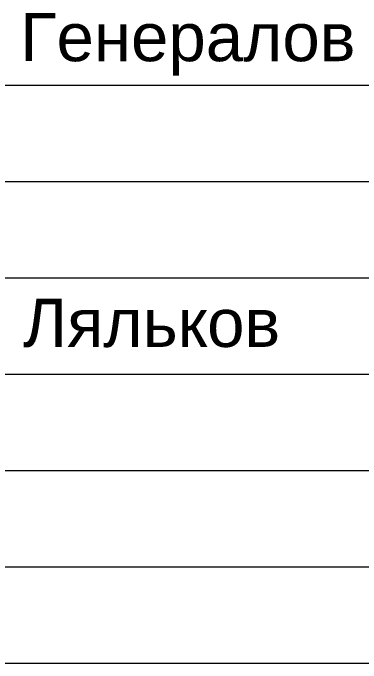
# Model space of a CAD drawing. Header units: metres. Extents: x -163 to 308, y -116 to 9.
# Drawn here: x -24.363 to -22.555, y -24.76 to -21.385 of the extents above; entities that cross this region are included whole.
import ezdxf
from ezdxf.enums import TextEntityAlignment as Align

# ---------------------------------------------------------------- set-up
doc = ezdxf.new("R2010")
doc.units = ezdxf.units.M
doc.header["$MEASUREMENT"] = 0
doc.layers.add('Level 50', color=7, linetype='Continuous', lineweight=0)
doc.layers.add('Level 63', color=7, linetype='Continuous', lineweight=0)
doc.styles.add('Style-Arial', font='arial.ttf')

# ---------------------------------------------------------------- blocks, each defined once
blk = doc.blocks.new('*U281')
at = {"layer": 'Level 50', "color": 7, "linetype": 'Continuous', "lineweight": 0}
blk.add_line((-10.4887, -14.8453), (10.5113, -14.8453), dxfattribs=at)
at = {"layer": 'Level 63', "color": 7, "linetype": 'Continuous', "lineweight": 0}
for p, q in [((-8.4887, -11.8453), (-1.9887, -11.8453)), ((-8.4887, -12.3453), (-1.9887, -12.3453)), ((-8.4887, -12.8453), (-1.9887, -12.8453)), ((-8.4887, -13.3453), (-1.9887, -13.3453)), ((-8.4887, -13.8453), (-1.9887, -13.8453))]:
    blk.add_line(p, q, dxfattribs=at)
at = {"layer": 'Level 63', "color": 7, "linetype": 'Continuous', "lineweight": 13}
blk.add_line((-8.4887, -14.3453), (10.0113, -14.3453), dxfattribs=at)
blk = doc.blocks.new('формат А4')
at = {"layer": 'Level 50', "color": 7, "linetype": 'Continuous', "lineweight": 0}
blk.add_blockref('*U281', (10.4887, -14.8547), dxfattribs=at)

msp = doc.modelspace()

# ---------------------------------------------------------------- block references
at = {"layer": 'Level 50', "color": 7, "linetype": 'Continuous', "lineweight": 0}
msp.add_blockref('формат А4', (-28.41742394, 4.94013829), dxfattribs=at)

# ---------------------------------------------------------------- texts
at = {"color": 7, "linetype": 'Continuous', "lineweight": 0, "style": 'Style-Arial'}
msp.add_text('Генералов', height=0.25, dxfattribs=at).set_placement((-23.45447241, -21.38478738), align=Align.TOP_CENTER)
at = {"color": 7, "lineweight": 13, "style": 'Style-Arial'}
msp.add_text('Ляльков', height=0.25, dxfattribs=at).set_placement((-24.31085656, -22.86859918), align=Align.TOP_LEFT)

doc.saveas('drawing.dxf')
